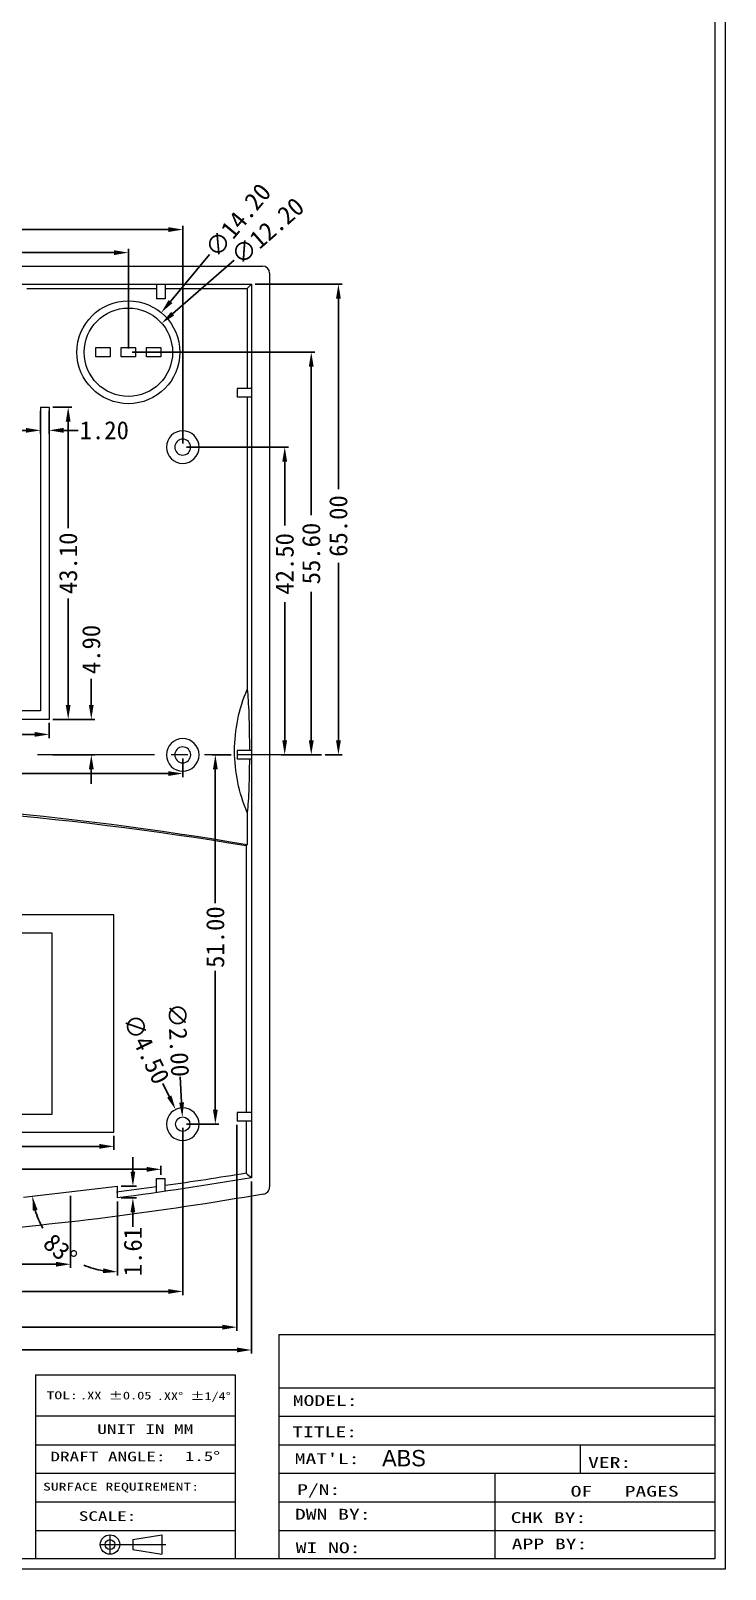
# Model space of a CAD drawing. Extents: x 123 to 716, y 209 to 645.
# Drawn here: x 620.5 to 716.4, y 210.9 to 423.4 of the extents above; entities that cross this region are included whole.
import ezdxf
from ezdxf.enums import TextEntityAlignment as Align

# ---------------------------------------------------------------- set-up
doc = ezdxf.new("R2010")
doc.units = 0
doc.header["$LTSCALE"] = 3
doc.header["$MEASUREMENT"] = 0
doc.linetypes.add('PHANTOM', pattern=[2.5, 1.25, -0.25, 0.25, -0.25, 0.25, -0.25])
doc.layers.add('3', color=7, linetype='Continuous')
doc.dimstyles.get("Standard").update_dxf_attribs({"dimtxt": 0.18, "dimasz": 0.18, "dimexe": 0.18, "dimexo": 0.0625, "dimgap": 0.09, "dimtad": 0, "dimtih": 1, "dimtoh": 1, "dimdec": 4, "dimzin": 0, "dimdsep": 46, "dimtxsty": 'Standard', "dimcen": 0.09, "dimadec": 0, "dimazin": 0, "dimtfac": 1, "dimtdec": 4, "dimtofl": 0, "dimtmove": 0, "dimatfit": 3, "dimfxl": 1, "dimtolj": 1, "dimtzin": 0, "dimarcsym": 0})

# ---------------------------------------------------------------- blocks, each defined once
blk = doc.blocks.new('*D142')
at = {"color": 4, "linetype": 'Continuous'}
for p, q in [((573.48, 401.46), (573.48, 395.43)), ((575.48, 395.93), (601.96, 395.93)), ((639.48, 395.93), (612.13, 395.93)), ((641.48, 366.39), (641.48, 396.43))]:
    blk.add_line(p, q, dxfattribs=at)
for points in [[(575.48, 396.26), (575.48, 395.59), (573.48, 395.93)], [(639.48, 396.26), (639.48, 395.59), (641.48, 395.93)]]:
    blk.add_solid(points, dxfattribs=at)
at = {"layer": 'Defpoints', "color": 0, "linetype": 'Continuous'}
for p in [(573.48, 401.96), (641.48, 395.93), (641.48, 365.89)]:
    blk.add_point(p, dxfattribs=at)
at = {"color": 3, "linetype": 'Continuous', "insert": (607.04, 395.93), "char_height": 2.5, "attachment_point": 5}
blk.add_mtext('\\A1;68.00', dxfattribs=at)
blk = doc.blocks.new('_ClosedBlank')
at = {"color": 0, "linetype": 'ByBlock', "lineweight": -2}
for p, q in [((-1, 0.17), (0, 0)), ((-1, 0.17), (-1, -0.17)), ((0, 0), (-1, -0.17))]:
    blk.add_line(p, q, dxfattribs=at)
blk = doc.blocks.new('*D144')
at = {"color": 4, "linetype": 'Continuous'}
for p, q in [((641.98, 365.89), (656.06, 365.89)), ((655.56, 363.89), (655.56, 355.05)), ((655.56, 325.39), (655.56, 344.47)), ((660.14, 323.39), (655.06, 323.39))]:
    blk.add_line(p, q, dxfattribs=at)
for points in [[(655.22, 363.89), (655.89, 363.89), (655.56, 365.89)], [(655.22, 325.39), (655.89, 325.39), (655.56, 323.39)]]:
    blk.add_solid(points, dxfattribs=at)
at = {"layer": 'Defpoints', "color": 0, "linetype": 'Continuous'}
for p in [(641.48, 365.89), (655.56, 323.39), (660.64, 323.39)]:
    blk.add_point(p, dxfattribs=at)
at = {"color": 3, "linetype": 'Continuous', "insert": (655.56, 349.76), "char_height": 2.5, "attachment_point": 5, "rotation": 90}
blk.add_mtext('\\A1;42.50', dxfattribs=at)
blk = doc.blocks.new('*D148')
at = {"color": 4, "linetype": 'Continuous'}
for p, q in [((514.98, 270.79), (514.98, 268.82)), ((631.98, 270.79), (631.98, 268.82)), ((516.98, 269.32), (567.33, 269.32)), ((629.98, 269.32), (578.33, 269.32))]:
    blk.add_line(p, q, dxfattribs=at)
for points in [[(516.98, 269.65), (516.98, 268.99), (514.98, 269.32)], [(629.98, 269.65), (629.98, 268.99), (631.98, 269.32)]]:
    blk.add_solid(points, dxfattribs=at)
at = {"layer": 'Defpoints', "color": 0, "linetype": 'Continuous'}
for p in [(514.98, 271.29), (631.98, 271.29), (514.98, 269.32)]:
    blk.add_point(p, dxfattribs=at)
at = {"color": 3, "linetype": 'Continuous', "insert": (572.83, 269.32), "char_height": 2.5, "attachment_point": 5}
blk.add_mtext('\\A1;117.00', dxfattribs=at)
blk = doc.blocks.new('*D151')
at = {"color": 4, "linetype": 'Continuous'}
for p, q in [((505.48, 271.89), (505.48, 248.79)), ((641.48, 271.89), (641.48, 248.79)), ((507.48, 249.29), (566.62, 249.29)), ((639.48, 249.29), (578.45, 249.29))]:
    blk.add_line(p, q, dxfattribs=at)
for points in [[(507.48, 249.62), (507.48, 248.95), (505.48, 249.29)], [(639.48, 249.62), (639.48, 248.95), (641.48, 249.29)]]:
    blk.add_solid(points, dxfattribs=at)
at = {"layer": 'Defpoints', "color": 0, "linetype": 'Continuous'}
for p in [(505.48, 272.39), (641.48, 272.39), (505.48, 249.29)]:
    blk.add_point(p, dxfattribs=at)
at = {"color": 3, "linetype": 'Continuous', "insert": (572.54, 249.29), "char_height": 2.5, "attachment_point": 5}
blk.add_mtext('\\A1;136.00', dxfattribs=at)
blk = doc.blocks.new('*D155')
at = {"color": 4, "linetype": 'Continuous'}
for p, q in [((628.86, 330.29), (628.86, 333.9)), ((623.53, 328.29), (629.36, 328.29)), ((623.53, 323.39), (629.36, 323.39)), ((628.86, 321.39), (628.86, 319.39))]:
    blk.add_line(p, q, dxfattribs=at)
for points in [[(628.52, 330.29), (629.19, 330.29), (628.86, 328.29)], [(628.52, 321.39), (629.19, 321.39), (628.86, 323.39)]]:
    blk.add_solid(points, dxfattribs=at)
at = {"layer": 'Defpoints', "color": 0, "linetype": 'Continuous'}
for p in [(623.03, 328.29), (623.03, 323.39), (628.86, 323.39)]:
    blk.add_point(p, dxfattribs=at)
at = {"color": 3, "linetype": 'Continuous', "insert": (628.86, 337.94), "char_height": 2.5, "attachment_point": 5, "rotation": 90}
blk.add_mtext('\\A1;4.90', dxfattribs=at)
blk = doc.blocks.new('*D156')
at = {"color": 4, "linetype": 'Continuous'}
for p, q in [((623.53, 371.39), (626.17, 371.39)), ((625.67, 369.39), (625.67, 354.71)), ((625.67, 330.29), (625.67, 344.96)), ((623.59, 328.29), (626.17, 328.29))]:
    blk.add_line(p, q, dxfattribs=at)
for points in [[(625.33, 369.39), (626, 369.39), (625.67, 371.39)], [(625.33, 330.29), (626, 330.29), (625.67, 328.29)]]:
    blk.add_solid(points, dxfattribs=at)
at = {"layer": 'Defpoints', "color": 0, "linetype": 'Continuous'}
for p in [(623.03, 371.39), (625.67, 371.39), (623.09, 328.29)]:
    blk.add_point(p, dxfattribs=at)
at = {"color": 3, "linetype": 'Continuous', "insert": (625.67, 349.84), "char_height": 2.5, "attachment_point": 5, "rotation": 90}
blk.add_mtext('\\A1;43.10', dxfattribs=at)
blk = doc.blocks.new('*D159')
at = {"color": 4, "linetype": 'Continuous'}
for p, q in [((648.15, 323.39), (645.48, 323.39)), ((645.98, 321.39), (645.98, 302.89)), ((645.98, 274.39), (645.98, 293.56)), ((641.98, 272.39), (646.48, 272.39))]:
    blk.add_line(p, q, dxfattribs=at)
for points in [[(645.65, 321.39), (646.32, 321.39), (645.98, 323.39)], [(645.65, 274.39), (646.32, 274.39), (645.98, 272.39)]]:
    blk.add_solid(points, dxfattribs=at)
at = {"layer": 'Defpoints', "color": 0, "linetype": 'Continuous'}
for p in [(645.98, 323.39), (648.65, 323.39), (641.48, 272.39)]:
    blk.add_point(p, dxfattribs=at)
at = {"color": 3, "linetype": 'Continuous', "insert": (645.98, 298.22), "char_height": 2.5, "attachment_point": 5, "rotation": 90}
blk.add_mtext('\\A1;51.00', dxfattribs=at)
blk = doc.blocks.new('*D180')
at = {"color": 4, "linetype": 'Continuous'}
for p, q in [((573.48, 321.02), (573.48, 320.31)), ((641.48, 322.89), (641.48, 320.31)), ((575.48, 320.81), (600.81, 320.81)), ((639.48, 320.81), (610.98, 320.81))]:
    blk.add_line(p, q, dxfattribs=at)
for points in [[(575.48, 321.14), (575.48, 320.47), (573.48, 320.81)], [(639.48, 321.14), (639.48, 320.47), (641.48, 320.81)]]:
    blk.add_solid(points, dxfattribs=at)
at = {"layer": 'Defpoints', "color": 0, "linetype": 'Continuous'}
for p in [(641.48, 323.39), (573.48, 321.52), (573.48, 320.81)]:
    blk.add_point(p, dxfattribs=at)
at = {"color": 3, "linetype": 'Continuous', "insert": (605.89, 320.81), "char_height": 2.5, "attachment_point": 5}
blk.add_mtext('\\A1;68.00', dxfattribs=at)
blk = doc.blocks.new('*D182')
at = {"color": 4, "linetype": 'Continuous'}
for p, q in [((625.98, 262.51), (625.98, 252.54)), ((573.48, 245.39), (573.48, 253.54)), ((575.48, 253.04), (595.84, 253.04)), ((623.98, 253.04), (606, 253.04))]:
    blk.add_line(p, q, dxfattribs=at)
for points in [[(575.48, 253.38), (575.48, 252.71), (573.48, 253.04)], [(623.98, 253.38), (623.98, 252.71), (625.98, 253.04)]]:
    blk.add_solid(points, dxfattribs=at)
at = {"layer": 'Defpoints', "color": 0, "linetype": 'Continuous'}
for p in [(625.98, 263.01), (625.98, 253.04), (573.48, 244.89)]:
    blk.add_point(p, dxfattribs=at)
at = {"color": 3, "linetype": 'Continuous', "insert": (600.92, 253.04), "char_height": 2.5, "attachment_point": 5}
blk.add_mtext('\\A1;52.51', dxfattribs=at)
blk = doc.blocks.new('*D183')
at = {"color": 4, "linetype": 'Continuous'}
for p, q in [((634.6, 265.81), (634.6, 267.81)), ((632.98, 263.81), (635.1, 263.81)), ((632.98, 262.2), (635.1, 262.2)), ((634.6, 260.2), (634.6, 258.2))]:
    blk.add_line(p, q, dxfattribs=at)
for points in [[(634.27, 265.81), (634.93, 265.81), (634.6, 263.81)], [(634.27, 260.2), (634.93, 260.2), (634.6, 262.2)]]:
    blk.add_solid(points, dxfattribs=at)
at = {"layer": 'Defpoints', "color": 0, "linetype": 'Continuous'}
for p in [(632.48, 263.81), (632.48, 262.2), (634.6, 262.2)]:
    blk.add_point(p, dxfattribs=at)
at = {"color": 3, "linetype": 'Continuous', "insert": (634.6, 254.79), "char_height": 2.5, "attachment_point": 5, "rotation": 90}
blk.add_mtext('\\A1;1.61', dxfattribs=at)
blk = doc.blocks.new('*D184')
at = {"color": 4, "linetype": 'Continuous'}
blk.add_line((632.48, 261.7), (632.48, 251.48), dxfattribs=at)
for start, end in [(196.2986, 209.1535), (246.9536, 260.3054)]:
    blk.add_arc((632.48, 263.81), 11.83, start, end, dxfattribs=at)
for points in [[(620.79, 260.43), (621.44, 260.56), (620.72, 262.45)], [(630.51, 252.48), (630.46, 251.82), (632.48, 251.98)]]:
    blk.add_solid(points, dxfattribs=at)
at = {"layer": 'Defpoints', "color": 0, "linetype": 'Continuous'}
for p in [(632.48, 263.81), (632.48, 263.81), (619.48, 262.31), (632.48, 262.2), (626.96, 253.35)]:
    blk.add_point(p, dxfattribs=at)
at = {"color": 3, "linetype": 'Continuous', "insert": (624.57, 255.01), "char_height": 2.5, "attachment_point": 5, "rotation": 318.0536}
blk.add_mtext('\\A1;83°', dxfattribs=at)
blk = doc.blocks.new('*D185')
at = {"color": 4, "linetype": 'Continuous'}
blk.add_line((638.75, 278.01), (639.62, 276.21), dxfattribs=at)
blk.add_solid([(639.92, 276.35), (639.32, 276.06), (640.49, 274.41)], dxfattribs=at)
at = {"layer": 'Defpoints', "color": 0, "linetype": 'Continuous'}
for p in [(640.49, 274.41), (642.46, 270.36)]:
    blk.add_point(p, dxfattribs=at)
at = {"color": 3, "linetype": 'Continuous', "insert": (636.44, 282.77), "char_height": 2.5, "attachment_point": 5, "rotation": 295.8942}
blk.add_mtext('\\A1;∅4.50', dxfattribs=at)
blk = doc.blocks.new('*D192')
at = {"color": 4, "linetype": 'Continuous'}
for p, q in [((573.48, 327.72), (573.48, 325.71)), ((623.03, 327.79), (623.03, 325.71)), ((575.48, 326.21), (584.96, 326.21)), ((621.03, 326.21), (595.96, 326.21))]:
    blk.add_line(p, q, dxfattribs=at)
for points in [[(575.48, 326.55), (575.48, 325.88), (573.48, 326.21)], [(621.03, 326.55), (621.03, 325.88), (623.03, 326.21)]]:
    blk.add_solid(points, dxfattribs=at)
at = {"layer": 'Defpoints', "color": 0, "linetype": 'Continuous'}
for p in [(573.48, 328.22), (623.03, 328.29), (623.03, 326.21)]:
    blk.add_point(p, dxfattribs=at)
at = {"color": 3, "linetype": 'Continuous', "insert": (590.46, 326.21), "char_height": 2.5, "attachment_point": 5}
blk.add_mtext('\\A1;49.55', dxfattribs=at)
blk = doc.blocks.new('*D196')
at = {"color": 4, "linetype": 'Continuous'}
for p, q in [((495.98, 264.49), (495.98, 240.7)), ((650.97, 264.49), (650.97, 240.7)), ((497.98, 241.2), (567.35, 241.2)), ((648.97, 241.2), (580.02, 241.2))]:
    blk.add_line(p, q, dxfattribs=at)
for points in [[(497.98, 241.54), (497.98, 240.87), (495.98, 241.2)], [(648.97, 241.54), (648.97, 240.87), (650.97, 241.2)]]:
    blk.add_solid(points, dxfattribs=at)
at = {"layer": 'Defpoints', "color": 0, "linetype": 'Continuous'}
for p in [(495.98, 264.99), (650.97, 264.99), (650.97, 241.2)]:
    blk.add_point(p, dxfattribs=at)
at = {"color": 3, "linetype": 'Continuous', "insert": (573.69, 241.2), "char_height": 2.5, "attachment_point": 5}
blk.add_mtext('\\A1;154.99', dxfattribs=at)
blk = doc.blocks.new('*D197')
at = {"color": 4, "linetype": 'Continuous'}
for p, q in [((621.83, 370.89), (621.83, 367.7)), ((623.03, 370.89), (623.03, 367.7)), ((619.83, 368.2), (617.83, 368.2)), ((625.03, 368.2), (627.03, 368.2))]:
    blk.add_line(p, q, dxfattribs=at)
for points in [[(619.83, 368.54), (619.83, 367.87), (621.83, 368.2)], [(625.03, 368.54), (625.03, 367.87), (623.03, 368.2)]]:
    blk.add_solid(points, dxfattribs=at)
at = {"layer": 'Defpoints', "color": 0, "linetype": 'Continuous'}
for p in [(621.83, 371.39), (623.03, 371.39), (623.03, 368.2)]:
    blk.add_point(p, dxfattribs=at)
at = {"color": 3, "linetype": 'Continuous', "insert": (630.65, 368.2), "char_height": 2.5, "attachment_point": 5}
blk.add_mtext('\\A1;1.20', dxfattribs=at)
blk = doc.blocks.new('*T313')
at = {"linetype": 'ByBlock', "width": 1.034483}
blk.add_text('OF   PAGES', height=1.8, dxfattribs=at).set_placement((366.25, 15.18), (384.25, 15.18), align=Align.FIT)
blk = doc.blocks.new('*T312')
at = {"linetype": 'ByBlock', "width": 1.2}
blk.add_text('VER:', height=1.8, dxfattribs=at).set_placement((369.15, 19.98), (376.35, 19.98), align=Align.FIT)
blk = doc.blocks.new('*T297')
at = {"linetype": 'ByBlock', "width": 1.166667}
blk.add_text('CHK BY:', height=1.8, dxfattribs=at).set_placement((356.26, 10.79), (368.86, 10.79), align=Align.FIT)
blk = doc.blocks.new('*T295')
at = {"linetype": 'ByBlock', "width": 1.166667}
blk.add_text('APP BY:', height=1.8, dxfattribs=at).set_placement((356.43, 6.4), (369.03, 6.4), align=Align.FIT)
blk = doc.blocks.new('*T306')
at = {"linetype": 'ByBlock', "width": 1.571429}
blk.add_text('1.5%%d', height=1.6, dxfattribs=at).set_placement((301.97, 21.12), (307.84, 21.12), align=Align.FIT)
blk = doc.blocks.new('*T301')
at = {"linetype": 'ByBlock', "width": 1.309524}
blk.add_text('.XX %%p0.05', height=1.3, dxfattribs=at).set_placement((284.48, 31.39), (296.39, 31.39), align=Align.FIT)
blk = doc.blocks.new('*T300')
at = {"linetype": 'ByBlock', "width": 1.333333}
blk.add_text('TOL:', height=1.3, dxfattribs=at).set_placement((278.91, 31.43), (284.11, 31.43), align=Align.FIT)
blk = doc.blocks.new('*T305')
at = {"linetype": 'ByBlock', "width": 1.2}
blk.add_text('SCALE:', height=1.6, dxfattribs=at).set_placement((284.27, 11.14), (293.87, 11.14), align=Align.FIT)
blk = doc.blocks.new('*T299')
at = {"linetype": 'ByBlock', "width": 1.1875}
blk.add_text('.XX%%d %%p1/4%%d', height=1.3, dxfattribs=at).set_placement((297.28, 31.29), (309.63, 31.29), align=Align.FIT)
blk = doc.blocks.new('*T303')
at = {"linetype": 'ByBlock', "width": 1.071429}
blk.add_text('SURFACE REQUIREMENT:', height=1.3, dxfattribs=at).set_placement((278.32, 16.19), (304.32, 16.19), align=Align.FIT)
blk = doc.blocks.new('*T302')
at = {"linetype": 'ByBlock', "width": 1.090909}
blk.add_text('DRAFT ANGLE:', height=1.6, dxfattribs=at).set_placement((279.54, 21.07), (298.74, 21.07), align=Align.FIT)
blk = doc.blocks.new('*T304')
at = {"linetype": 'ByBlock', "width": 1.111111}
blk.add_text('UNIT IN MM', height=1.6, dxfattribs=at).set_placement((287.36, 25.63), (303.36, 25.63), align=Align.FIT)
blk = doc.blocks.new('*T309')
at = {"linetype": 'ByBlock', "width": 1.333333}
blk.add_text('P/N:', height=1.8, dxfattribs=at).set_placement((320.66, 15.46), (327.86, 15.46), align=Align.FIT)
blk = doc.blocks.new('*T308')
at = {"linetype": 'ByBlock', "width": 1.105263}
blk.add_text('DWN BY:', height=1.8, dxfattribs=at).set_placement((320.3, 11.35), (332.9, 11.35), align=Align.FIT)
blk = doc.blocks.new('*T298')
at = {"linetype": 'ByBlock', "width": 1.2}
blk.add_text('WI NO:', height=1.8, dxfattribs=at).set_placement((320.43, 5.76), (331.23, 5.76), align=Align.FIT)
blk = doc.blocks.new('*T307')
at = {"linetype": 'ByBlock', "width": 1.2}
blk.add_text('MODEL:', height=1.8, dxfattribs=at).set_placement((319.94, 30.3), (330.74, 30.3), align=Align.FIT)
blk = doc.blocks.new('*T311')
at = {"linetype": 'ByBlock', "width": 1.333333}
blk.add_text("MAT'L:", height=1.8, dxfattribs=at).set_placement((320.26, 20.61), (331.06, 20.61), align=Align.FIT)
blk = doc.blocks.new('*T310')
at = {"linetype": 'ByBlock', "width": 1.285714}
blk.add_text('TITLE:', height=1.8, dxfattribs=at).set_placement((319.85, 25.09), (330.65, 25.09), align=Align.FIT)
blk = doc.blocks.new('*D334')
at = {"color": 4, "linetype": 'Continuous'}
for p, q in [((651.47, 388.38), (663.47, 388.38)), ((662.97, 386.38), (662.97, 360.08)), ((662.97, 325.39), (662.97, 349.91)), ((661.14, 323.39), (663.47, 323.39))]:
    blk.add_line(p, q, dxfattribs=at)
for points in [[(662.64, 386.38), (663.31, 386.38), (662.97, 388.38)], [(662.64, 325.39), (663.31, 325.39), (662.97, 323.39)]]:
    blk.add_solid(points, dxfattribs=at)
at = {"layer": 'Defpoints', "color": 0, "linetype": 'Continuous'}
for p in [(650.97, 388.38), (662.97, 388.38), (660.64, 323.39)]:
    blk.add_point(p, dxfattribs=at)
at = {"color": 3, "linetype": 'Continuous', "insert": (662.97, 354.99), "char_height": 2.5, "attachment_point": 5, "rotation": 90}
blk.add_mtext('\\A1;65.00', dxfattribs=at)
blk = doc.blocks.new('*D345')
at = {"color": 4, "linetype": 'Continuous'}
for p, q in [((634.48, 378.99), (659.72, 378.99)), ((659.22, 376.99), (659.22, 356.48)), ((659.22, 325.39), (659.22, 345.89)), ((660.64, 323.39), (658.72, 323.39))]:
    blk.add_line(p, q, dxfattribs=at)
for points in [[(658.89, 376.99), (659.56, 376.99), (659.22, 378.99)], [(658.89, 325.39), (659.56, 325.39), (659.22, 323.39)]]:
    blk.add_solid(points, dxfattribs=at)
at = {"layer": 'Defpoints', "color": 0, "linetype": 'Continuous'}
for p in [(633.98, 378.99), (659.22, 378.99), (661.14, 323.39)]:
    blk.add_point(p, dxfattribs=at)
at = {"color": 3, "linetype": 'Continuous', "insert": (659.22, 351.19), "char_height": 2.5, "attachment_point": 5, "rotation": 90}
blk.add_mtext('\\A1;55.60', dxfattribs=at)
blk = doc.blocks.new('*D346')
at = {"color": 4, "linetype": 'Continuous'}
for p, q in [((573.48, 398.14), (573.48, 392.25)), ((633.98, 379.49), (633.98, 393.25)), ((575.48, 392.75), (598.87, 392.75)), ((631.98, 392.75), (609.04, 392.75))]:
    blk.add_line(p, q, dxfattribs=at)
for points in [[(575.48, 393.08), (575.48, 392.41), (573.48, 392.75)], [(631.98, 393.08), (631.98, 392.41), (633.98, 392.75)]]:
    blk.add_solid(points, dxfattribs=at)
at = {"layer": 'Defpoints', "color": 0, "linetype": 'Continuous'}
for p in [(573.48, 398.64), (633.98, 392.75), (633.98, 378.99)]:
    blk.add_point(p, dxfattribs=at)
at = {"color": 3, "linetype": 'Continuous', "insert": (603.96, 392.75), "char_height": 2.5, "attachment_point": 5}
blk.add_mtext('\\A1;60.50', dxfattribs=at)
blk = doc.blocks.new('*D347')
at = {"color": 4, "linetype": 'Continuous'}
blk.add_line((645.19, 392.49), (639.79, 385.99), dxfattribs=at)
blk.add_solid([(639.53, 386.2), (640.05, 385.77), (638.51, 384.45)], dxfattribs=at)
at = {"layer": 'Defpoints', "color": 0, "linetype": 'Continuous'}
for p in [(638.51, 384.45), (629.44, 373.52)]:
    blk.add_point(p, dxfattribs=at)
at = {"color": 3, "linetype": 'Continuous', "insert": (649.11, 397.2), "char_height": 2.5, "attachment_point": 5, "rotation": 50.2867}
blk.add_mtext('\\A1;∅14.20', dxfattribs=at)
blk = doc.blocks.new('*D348')
at = {"color": 4, "linetype": 'Continuous'}
blk.add_line((648.57, 391.7), (640.08, 384.31), dxfattribs=at)
blk.add_solid([(639.87, 384.56), (640.3, 384.05), (638.58, 382.99)], dxfattribs=at)
at = {"layer": 'Defpoints', "color": 0, "linetype": 'Continuous'}
for p in [(638.58, 382.99), (629.38, 374.98)]:
    blk.add_point(p, dxfattribs=at)
at = {"color": 3, "linetype": 'Continuous', "insert": (653.19, 395.72), "char_height": 2.5, "attachment_point": 5, "rotation": 41.0542}
blk.add_mtext('\\A1;∅12.20', dxfattribs=at)
blk = doc.blocks.new('*D350')
at = {"color": 4, "linetype": 'Continuous'}
for p, q in [((508.48, 265.39), (508.48, 266.65)), ((510.48, 266.15), (566.85, 266.15)), ((636.48, 266.15), (578.27, 266.15)), ((638.48, 265.39), (638.48, 266.65))]:
    blk.add_line(p, q, dxfattribs=at)
for points in [[(510.48, 266.48), (510.48, 265.81), (508.48, 266.15)], [(636.48, 266.48), (636.48, 265.81), (638.48, 266.15)]]:
    blk.add_solid(points, dxfattribs=at)
at = {"layer": 'Defpoints', "color": 0, "linetype": 'Continuous'}
for p in [(638.48, 266.15), (508.48, 264.89), (638.48, 264.89)]:
    blk.add_point(p, dxfattribs=at)
at = {"color": 3, "linetype": 'Continuous', "insert": (572.56, 266.15), "char_height": 2.5, "attachment_point": 5}
blk.add_mtext('\\A1;130.00', dxfattribs=at)
blk = doc.blocks.new('*D355')
at = {"color": 4, "linetype": 'Continuous'}
for p, q in [((648.97, 272.29), (648.97, 243.85)), ((573.48, 244.39), (573.48, 243.85)), ((575.48, 244.35), (605.93, 244.35)), ((646.97, 244.35), (616.52, 244.35))]:
    blk.add_line(p, q, dxfattribs=at)
for points in [[(575.48, 244.69), (575.48, 244.02), (573.48, 244.35)], [(646.97, 244.69), (646.97, 244.02), (648.97, 244.35)]]:
    blk.add_solid(points, dxfattribs=at)
at = {"layer": 'Defpoints', "color": 0, "linetype": 'Continuous'}
for p in [(648.97, 272.79), (573.48, 244.89), (648.97, 244.35)]:
    blk.add_point(p, dxfattribs=at)
at = {"color": 3, "linetype": 'Continuous', "insert": (611.22, 244.35), "char_height": 2.5, "attachment_point": 5}
blk.add_mtext('\\A1;75.50', dxfattribs=at)
blk = doc.blocks.new('*D365')
at = {"color": 4, "linetype": 'Continuous'}
blk.add_line((641.14, 278.93), (641.32, 275.38), dxfattribs=at)
blk.add_solid([(641.66, 275.4), (640.99, 275.36), (641.43, 273.38)], dxfattribs=at)
at = {"layer": 'Defpoints', "color": 0, "linetype": 'Continuous'}
for p in [(641.43, 273.38), (641.53, 271.39)]:
    blk.add_point(p, dxfattribs=at)
at = {"color": 3, "linetype": 'Continuous', "insert": (640.89, 284.01), "char_height": 2.5, "attachment_point": 5, "rotation": 272.901}
blk.add_mtext('\\A1;∅2.00', dxfattribs=at)

msp = doc.modelspace()

# ---------------------------------------------------------------- linework, layer by layer
at = {"lineweight": 9}
for p, q in [((716.367, 635.843), (716.367, 210.924)), ((714.947, 634.423), (714.947, 212.344)), ((654.73, 243.336), (654.73, 212.344)), ((654.73, 243.336), (714.947, 243.336)), ((621.166, 237.75), (648.724, 237.75)), ((621.166, 237.75), (621.166, 212.344)), ((648.724, 237.75), (648.724, 212.344)), ((654.73, 235.993), (714.947, 235.993)), ((648.724, 232.049), (621.166, 232.049)), ((654.73, 232.049), (714.947, 232.049)), ((621.166, 228.11), (648.724, 228.11)), ((654.73, 228.11), (714.947, 228.11)), ((696.379, 224.168), (696.379, 228.11)), ((621.166, 224.168), (648.724, 224.168)), ((654.73, 224.168), (714.947, 224.168)), ((684.573, 224.168), (684.573, 212.344)), ((621.166, 220.227), (648.724, 220.227)), ((654.73, 220.227), (714.947, 220.227)), ((621.166, 216.286), (648.724, 216.286)), ((634.611, 215.008), (638.58, 215.674)), ((634.611, 215.008), (634.611, 213.656)), ((638.58, 215.674), (638.58, 212.991)), ((654.73, 216.286), (714.947, 216.286)), ((634.611, 213.656), (638.58, 212.991)), ((716.367, 210.924), (430.367, 210.924)), ((714.947, 212.344), (431.787, 212.344))]:
    msp.add_line(p, q, dxfattribs=at)
at = {"color": 7, "linetype": 'Continuous', "lineweight": 0}
for p, q in [((637.877, 388.382), (637.877, 386.382)), ((639.077, 388.382), (639.077, 386.382)), ((650.973, 373.985), (648.973, 373.985)), ((650.973, 372.785), (648.973, 372.785)), ((650.973, 323.985), (648.973, 323.985)), ((650.973, 322.785), (648.973, 322.785)), ((650.973, 273.985), (648.973, 273.985)), ((650.973, 272.785), (648.973, 272.785)), ((637.877, 262.941), (637.877, 264.888)), ((637.877, 264.888), (639.077, 264.888)), ((639.077, 263.11), (639.077, 264.888))]:
    msp.add_line(p, q, dxfattribs=at)
at = {"color": 1, "linetype": 'PHANTOM', "lineweight": 9, "ltscale": 3.07385}
msp.add_line((660.642, 323.385), (486.311, 323.385), dxfattribs=at)
at = {"color": 7, "linetype": 'Continuous', "lineweight": 9}
msp.add_line((619.477, 262.309), (632.477, 263.814), dxfattribs=at)
at = {"color": 3, "lineweight": 9}
for p, q in [((631.436, 215.674), (631.436, 212.991)), ((630.094, 214.332), (639.13, 214.332))]:
    msp.add_line(p, q, dxfattribs=at)
at = {"color": 7, "linetype": 'Continuous', "lineweight": 0}
for centre, radius in [((633.977, 378.985), 7.1), ((633.977, 378.985), 6.1), ((641.477, 272.385), 1)]:
    msp.add_circle(centre, radius, dxfattribs=at)
at = {"lineweight": 9}
for radius in [1.341, 0.676]:
    msp.add_circle((631.436, 214.332), radius, dxfattribs=at)
at = {"layer": '3', "color": 7, "linetype": 'Continuous', "lineweight": 9}
for p, q in [((617.319, 390.885), (652.478, 390.885)), ((653.477, 389.887), (653.477, 263.724)), ((617.319, 388.382), (650.973, 388.382)), ((619.975, 387.805), (637.877, 387.805)), ((639.077, 387.805), (650.397, 387.805)), ((650.397, 387.805), (650.973, 388.382)), ((650.397, 387.805), (650.397, 373.985)), ((650.973, 388.382), (650.973, 264.991)), ((639.077, 386.382), (637.877, 386.382)), ((629.477, 378.335), (629.477, 379.635)), ((629.477, 379.635), (631.477, 379.635)), ((631.477, 378.335), (629.477, 378.335)), ((631.477, 379.635), (631.477, 378.335)), ((632.977, 378.335), (632.977, 379.635)), ((632.977, 379.635), (634.977, 379.635)), ((634.977, 378.335), (632.977, 378.335)), ((634.977, 379.635), (634.977, 378.335)), ((636.477, 378.335), (636.477, 379.635)), ((636.477, 379.635), (638.477, 379.635)), ((638.477, 378.335), (636.477, 378.335)), ((638.477, 379.635), (638.477, 378.335)), ((648.973, 373.985), (648.973, 372.785)), ((650.397, 372.785), (650.397, 332.436)), ((621.827, 371.385), (623.027, 371.385)), ((621.827, 371.385), (621.827, 329.485)), ((623.027, 371.385), (623.027, 328.285)), ((621.827, 329.485), (548.227, 329.485)), ((623.027, 328.285), (547.027, 328.285)), ((648.973, 323.985), (648.973, 322.785)), ((650.397, 315.449), (650.397, 311.005)), ((650.237, 310.869), (650.237, 273.985)), ((631.977, 301.285), (573.477, 301.285)), ((631.977, 271.285), (631.977, 301.285)), ((623.477, 298.785), (523.477, 298.785)), ((623.477, 273.785), (623.477, 298.785)), ((523.477, 273.785), (623.477, 273.785)), ((648.973, 273.985), (648.973, 272.785)), ((650.237, 272.785), (650.237, 265.612)), ((573.477, 271.285), (631.977, 271.285)), ((632.477, 262.204), (632.477, 263.814))]:
    msp.add_line(p, q, dxfattribs=at)
at = {"layer": '3', "color": 7, "linetype": 'Continuous', "lineweight": 9, "extrusion": (0, 0, -1)}
for centre, radius in [((-641.477, 365.885), 2.25), ((-641.477, 365.885), 1.1), ((-641.477, 323.385), 2.25), ((-641.477, 323.385), 1.1), ((-641.477, 272.385), 2.25)]:
    msp.add_circle(centre, radius, dxfattribs=at)
for centre, radius, start, end in [((-573.477, -140.758), 458.264, 90.18754, 99.6629), ((-573.477, 716.528), 458.139, 260.26131, 262.6008), ((-573.477, 716.528), 460.643, 260.10314, 265.52195)]:
    msp.add_arc(centre, radius, start, end, dxfattribs=at)
at = {"layer": '3', "color": 7, "linetype": 'Continuous', "lineweight": 9}
msp.add_ellipse((652.475, 389.884), major_axis=(0.709, 0.709), ratio=0.997265, start_param=5.4991567, end_param=7.0672139, dxfattribs=at)
for points, knots in [([(650.397, 315.449), (649.219, 318.139), (648.642, 321.032), (648.641, 326.842), (649.22, 329.748), (650.397, 332.436)], [0, 0, 0, 0, 0.5, 0.5, 1, 1, 1, 1]), ([(650.397, 332.436), (650.478, 331.566), (650.551, 330.404), (650.656, 327.503), (650.686, 325.764), (650.687, 323.985)], [0, 0, 0, 0, 0.25, 0.25, 0.4984923, 0.4984923, 0.4984923, 0.4984923]), ([(650.683, 322.785), (650.673, 321.411), (650.645, 320.095), (650.551, 317.484), (650.478, 316.319), (650.397, 315.449)], [0.55476805, 0.55476805, 0.55476805, 0.55476805, 0.75, 0.75, 1, 1, 1, 1]), ([(652.65, 262.74), (652.76, 262.759), (652.868, 262.798), (652.966, 262.852), (653.063, 262.907), (653.153, 262.979), (653.227, 263.063), (653.301, 263.147), (653.361, 263.244), (653.403, 263.348), (653.445, 263.451), (653.47, 263.564), (653.475, 263.675), (653.476, 263.691), (653.477, 263.708), (653.477, 263.724)], [0, 0, 0, 0, 0.241469, 0.241469, 0.241469, 0.4829579, 0.4829579, 0.4829579, 0.7241776, 0.7241776, 0.7241776, 0.9653527, 0.9653527, 0.9653527, 1, 1, 1, 1])]:
    msp.add_open_spline(points, degree=3, knots=knots, dxfattribs=at)
for points in [[(496.717, 310.869), (522.303, 315.11), (573.477, 319.263), (624.65, 315.11), (650.237, 310.869)], [(650.237, 310.869), (650.29, 310.914), (650.343, 310.96), (650.397, 311.005)], [(650.237, 265.612), (646.517, 264.994), (642.797, 264.423), (639.077, 263.897)], [(650.237, 265.612), (650.482, 265.405), (650.728, 265.198), (650.973, 264.991)], [(637.877, 263.728), (636.033, 263.472), (634.189, 263.228), (632.345, 262.994)]]:
    msp.add_open_spline(points, degree=3, dxfattribs=at)

# ---------------------------------------------------------------- block references
at = {"lineweight": 9, "xscale": 0.8282801325528908, "yscale": 0.8282801325528908, "zscale": 0.8282801325528476}
for name in ['*T300', '*T301', '*T299', '*T307', '*T304', '*T310', '*T302', '*T306', '*T311', '*T312', '*T303', '*T309', '*T313', '*T305', '*T308', '*T297', '*T298', '*T295']:
    msp.add_blockref(name, (391.672, 208.374), dxfattribs=at)

# ---------------------------------------------------------------- texts
at = {"color": 3, "lineweight": 9, "insert": (669, 227.392), "char_height": 2.2572, "width": 22.99287, "attachment_point": 1}
msp.add_mtext('{\\fﾷￂￋￎ_GB2312|b0|i0|c134|p49;ABS}', dxfattribs=at)

# ---------------------------------------------------------------- dimensions: what is measured, and where the dimension line sits
at = {"linetype": 'Continuous', "lineweight": 9}
for base, p1, p2, picture, middle in [((641.477, 395.925), (573.477, 401.964), (641.477, 365.885), '*D142', (607.042, 395.925)), ((505.477, 249.288), (641.477, 272.385), (505.477, 272.385), '*D151', (572.538, 249.288)), ((650.973, 241.205), (495.98, 264.991), (650.973, 264.991), '*D196', (573.688, 241.205)), ((625.9821, 253.0427), (573.4767, 244.8878), (625.9821, 263.0145), '*D182', (600.9199, 253.0427))]:
    dim = msp.add_linear_dim(base=base, p1=p1, p2=p2, dimstyle='Standard', override={"dimtxt": 2.5, "dimasz": 2, "dimexe": 0.5, "dimexo": 0.5, "dimgap": 0.5, "dimtih": 0, "dimtoh": 0, "dimdec": 2, "dimdsep": 0, "dimblk1": 'CLOSEDBLANK', "dimcen": 0, "dimclrd": 4, "dimclre": 4, "dimclrt": 3, "dimtdec": 2, "dimlwd": 9, "dimlwe": 9}, dxfattribs=at)
    dim.commit()
    dim.dimension.update_dxf_attribs({"geometry": picture, "text_midpoint": middle, "dimtype": 160})
at = {"color": 7, "linetype": 'Continuous', "lineweight": 0}
for p1, p2, picture, middle in [((629.44, 373.524), (638.513, 384.447), '*D347', (649.107, 397.201)), ((629.377, 374.979), (638.577, 382.992), '*D348', (653.189, 395.719)), ((641.527, 271.387), (641.426, 273.384), '*D365', (640.888, 284.01))]:
    dim = msp.add_diameter_dim_2p(p1=p1, p2=p2, dimstyle='Standard', override={"dimtxt": 2.5, "dimasz": 2, "dimexe": 0.5, "dimexo": 0.5, "dimgap": 0.5, "dimtih": 0, "dimtoh": 0, "dimdec": 2, "dimdsep": 0, "dimblk1": 'CLOSEDBLANK', "dimcen": 0, "dimclrd": 4, "dimclre": 4, "dimclrt": 3, "dimtdec": 2, "dimlwd": 9, "dimlwe": 9}, dxfattribs=at)
    dim.commit()
    dim.dimension.update_dxf_attribs({"geometry": picture, "text_midpoint": middle, "dimtype": 163})
for base, p1, p2, picture, middle in [((633.977, 392.747), (573.477, 398.639), (633.977, 378.985), '*D346', (603.958, 392.747)), ((638.477, 266.147), (508.477, 264.888), (638.477, 264.888), '*D350', (572.561, 266.147))]:
    dim = msp.add_linear_dim(base=base, p1=p1, p2=p2, dimstyle='Standard', override={"dimtxt": 2.5, "dimasz": 2, "dimexe": 0.5, "dimexo": 0.5, "dimgap": 0.5, "dimtih": 0, "dimtoh": 0, "dimdec": 2, "dimdsep": 0, "dimblk1": 'CLOSEDBLANK', "dimcen": 0, "dimclrd": 4, "dimclre": 4, "dimclrt": 3, "dimtdec": 2, "dimlwd": 9, "dimlwe": 9}, dxfattribs=at)
    dim.commit()
    dim.dimension.update_dxf_attribs({"geometry": picture, "text_midpoint": middle, "dimtype": 160})
at = {"color": 6, "linetype": 'Continuous', "lineweight": 0}
dim = msp.add_linear_dim(base=(662.972, 388.382), p1=(660.642, 323.385), p2=(650.973, 388.382), angle=90, dimstyle='Standard', override={"dimtxt": 2.5, "dimasz": 2, "dimexe": 0.5, "dimexo": 0.5, "dimgap": 0.5, "dimtih": 0, "dimtoh": 0, "dimdec": 2, "dimdsep": 0, "dimblk1": 'CLOSEDBLANK', "dimcen": 0, "dimclrd": 4, "dimclre": 4, "dimclrt": 3, "dimtdec": 2, "dimlwd": 9, "dimlwe": 9}, dxfattribs=at)
dim.commit()
dim.dimension.update_dxf_attribs({"geometry": '*D334', "text_midpoint": (662.972, 354.992), "dimtype": 160})
at = {"color": 7, "linetype": 'Continuous', "lineweight": 0}
dim = msp.add_linear_dim(base=(659.224, 378.985), p1=(661.142, 323.385), p2=(633.977, 378.985), angle=90, dimstyle='Standard', override={"dimtxt": 2.5, "dimasz": 2, "dimexe": 0.5, "dimexo": 0.5, "dimgap": 0.5, "dimtih": 0, "dimtoh": 0, "dimdec": 2, "dimdsep": 0, "dimblk1": 'CLOSEDBLANK', "dimcen": 0, "dimclrd": 4, "dimclre": 4, "dimclrt": 3, "dimtdec": 2, "dimlwd": 9, "dimlwe": 9}, dxfattribs=at)
dim.commit()
dim.dimension.update_dxf_attribs({"geometry": '*D345', "text_midpoint": (659.224, 351.185)})
at = {"color": 7, "linetype": 'Continuous', "lineweight": 9}
dim = msp.add_linear_dim(base=(623.027, 368.202), p1=(621.827, 371.385), p2=(623.027, 371.385), dimstyle='Standard', override={"dimtxt": 2.5, "dimasz": 2, "dimexe": 0.5, "dimexo": 0.5, "dimgap": 0.5, "dimtih": 0, "dimtoh": 0, "dimdec": 2, "dimdsep": 0, "dimblk1": 'CLOSEDBLANK', "dimcen": 0, "dimclrd": 4, "dimclre": 4, "dimclrt": 3, "dimtdec": 2, "dimlwd": 9, "dimlwe": 9}, dxfattribs=at)
dim.commit()
dim.dimension.update_dxf_attribs({"geometry": '*D197', "text_midpoint": (630.652, 368.202)})
dim = msp.add_linear_dim(base=(625.665, 371.385), p1=(623.089, 328.285), p2=(623.027, 371.385), angle=90, dimstyle='Standard', override={"dimtxt": 2.5, "dimasz": 2, "dimexe": 0.5, "dimexo": 0.5, "dimgap": 0.5, "dimtih": 0, "dimtoh": 0, "dimdec": 2, "dimdsep": 0, "dimblk1": 'CLOSEDBLANK', "dimcen": 0, "dimclrd": 4, "dimclre": 4, "dimclrt": 3, "dimtdec": 2, "dimlwd": 9, "dimlwe": 9}, dxfattribs=at)
dim.commit()
dim.dimension.update_dxf_attribs({"geometry": '*D156', "text_midpoint": (625.665, 349.835)})
at = {"linetype": 'Continuous', "lineweight": 9}
for base, p1, p2, picture, middle in [((655.558, 323.385), (641.477, 365.885), (660.642, 323.385), '*D144', (655.558, 349.76)), ((645.984, 323.385), (641.477, 272.385), (648.649, 323.385), '*D159', (645.984, 298.224))]:
    dim = msp.add_linear_dim(base=base, p1=p1, p2=p2, angle=90, dimstyle='Standard', override={"dimtxt": 2.5, "dimasz": 2, "dimexe": 0.5, "dimexo": 0.5, "dimgap": 0.5, "dimtih": 0, "dimtoh": 0, "dimdec": 2, "dimdsep": 0, "dimblk1": 'CLOSEDBLANK', "dimcen": 0, "dimclrd": 4, "dimclre": 4, "dimclrt": 3, "dimtdec": 2, "dimlwd": 9, "dimlwe": 9}, dxfattribs=at)
    dim.commit()
    dim.dimension.update_dxf_attribs({"geometry": picture, "text_midpoint": middle, "dimtype": 160})
at = {"color": 7, "linetype": 'Continuous', "lineweight": 9}
dim = msp.add_linear_dim(base=(628.857, 323.385), p1=(623.027, 328.285), p2=(623.027, 323.385), angle=90, dimstyle='Standard', override={"dimtxt": 2.5, "dimasz": 2, "dimexe": 0.5, "dimexo": 0.5, "dimgap": 0.5, "dimtih": 0, "dimtoh": 0, "dimdec": 2, "dimdsep": 0, "dimblk1": 'CLOSEDBLANK', "dimcen": 0, "dimclrd": 4, "dimclre": 4, "dimclrt": 3, "dimtdec": 2, "dimlwd": 9, "dimlwe": 9}, dxfattribs=at)
dim.commit()
dim.dimension.update_dxf_attribs({"geometry": '*D155', "text_midpoint": (628.857, 337.942), "dimtype": 160})
for base, p1, p2, picture, middle in [((623.027, 326.213), (573.477, 328.223), (623.027, 328.285), '*D192', (590.46, 326.213)), ((573.477, 320.807), (641.477, 323.385), (573.477, 321.525), '*D180', (605.894, 320.807)), ((514.977, 269.318), (631.977, 271.285), (514.977, 271.285), '*D148', (572.833, 269.318))]:
    dim = msp.add_linear_dim(base=base, p1=p1, p2=p2, dimstyle='Standard', override={"dimtxt": 2.5, "dimasz": 2, "dimexe": 0.5, "dimexo": 0.5, "dimgap": 0.5, "dimtih": 0, "dimtoh": 0, "dimdec": 2, "dimdsep": 0, "dimblk1": 'CLOSEDBLANK', "dimcen": 0, "dimclrd": 4, "dimclre": 4, "dimclrt": 3, "dimtdec": 2, "dimlwd": 9, "dimlwe": 9}, dxfattribs=at)
    dim.commit()
    dim.dimension.update_dxf_attribs({"geometry": picture, "text_midpoint": middle, "dimtype": 160})
dim = msp.add_diameter_dim_2p(p1=(642.459, 270.361), p2=(640.494, 274.409), dimstyle='Standard', override={"dimtxt": 2.5, "dimasz": 2, "dimexe": 0.5, "dimexo": 0.5, "dimgap": 0.5, "dimtih": 0, "dimtoh": 0, "dimdec": 2, "dimdsep": 0, "dimblk1": 'CLOSEDBLANK', "dimcen": 0, "dimclrd": 4, "dimclre": 4, "dimclrt": 3, "dimtdec": 2, "dimlwd": 9, "dimlwe": 9}, dxfattribs=at)
dim.commit()
dim.dimension.update_dxf_attribs({"geometry": '*D185', "text_midpoint": (636.436, 282.768)})
at = {"color": 7, "linetype": 'Continuous', "lineweight": 0}
dim = msp.add_linear_dim(base=(648.973, 244.355), p1=(573.477, 244.888), p2=(648.973, 272.785), dimstyle='Standard', override={"dimtxt": 2.5, "dimasz": 2, "dimexe": 0.5, "dimexo": 0.5, "dimgap": 0.5, "dimtih": 0, "dimtoh": 0, "dimdec": 2, "dimdsep": 0, "dimblk1": 'CLOSEDBLANK', "dimcen": 0, "dimclrd": 4, "dimclre": 4, "dimclrt": 3, "dimtdec": 2, "dimlwd": 9, "dimlwe": 9}, dxfattribs=at)
dim.commit()
dim.dimension.update_dxf_attribs({"geometry": '*D355', "text_midpoint": (611.225, 244.355)})
at = {"linetype": 'Continuous', "lineweight": 9}
dim = msp.add_linear_dim(base=(634.599, 262.204), p1=(632.477, 263.814), p2=(632.477, 262.204), angle=90, dimstyle='Standard', override={"dimtxt": 2.5, "dimasz": 2, "dimexe": 0.5, "dimexo": 0.5, "dimgap": 0.5, "dimtih": 0, "dimtoh": 0, "dimdec": 2, "dimdsep": 0, "dimblk1": 'CLOSEDBLANK', "dimcen": 0, "dimclrd": 4, "dimclre": 4, "dimclrt": 3, "dimtdec": 2, "dimlwd": 9, "dimlwe": 9}, dxfattribs=at)
dim.commit()
dim.dimension.update_dxf_attribs({"geometry": '*D183', "text_midpoint": (634.599, 254.787)})
dim = msp.add_angular_dim_2l(base=(626.958, 253.345), line1=((632.477, 262.204), (632.477, 263.814)), line2=((619.477, 262.309), (632.477, 263.814)), dimstyle='Standard', override={"dimtxt": 2.5, "dimasz": 2, "dimexe": 0.5, "dimexo": 0.5, "dimgap": 0.5, "dimtih": 0, "dimtoh": 0, "dimdec": 2, "dimdsep": 0, "dimblk1": 'CLOSEDBLANK', "dimcen": 0, "dimclrd": 4, "dimclre": 4, "dimclrt": 3, "dimtdec": 2, "dimlwd": 9, "dimlwe": 9}, dxfattribs=at)
dim.commit()
dim.dimension.update_dxf_attribs({"geometry": '*D184', "text_midpoint": (624.566, 255.012), "dimtype": 162})

doc.saveas('drawing.dxf')
